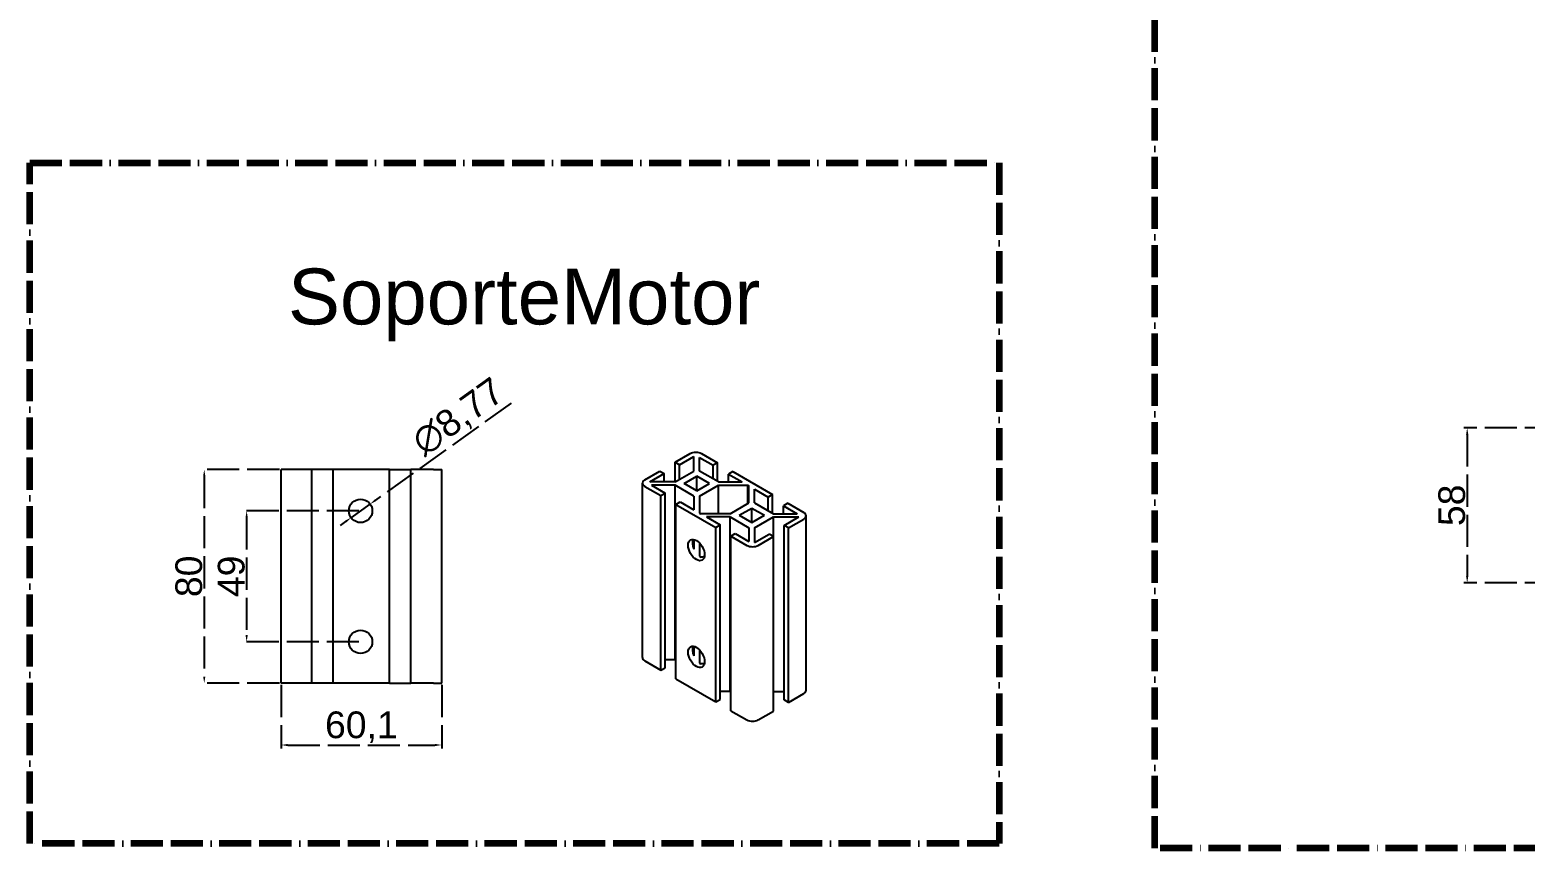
# Model space of a CAD drawing. Header units: millimetres. Extents: x 129 to 6329, y 33 to 3553.
# Drawn here: x 281 to 841, y 1697 to 2003 of the extents above; entities that cross this region are included whole.
import ezdxf

# ---------------------------------------------------------------- set-up
doc = ezdxf.new("R2010")
doc.units = ezdxf.units.MM
doc.linetypes.add('ACAD_ISO02W100', pattern=[15, 12, -3])
doc.linetypes.add('ACAD_ISO11W100', pattern=[33, 12, -3, 12, -3, 0, -3])
doc.layers.add('cota', color=82, linetype='ACAD_ISO02W100')
doc.layers.add('Perfiles', color=255, linetype='Continuous')
doc.layers.add('DivisionPartes', color=255, linetype='ACAD_ISO11W100', lineweight=120)
doc.styles.get("Standard").update_dxf_attribs({"font": 'arial.ttf'})
doc.dimstyles.new('ISO-25', dxfattribs={"dimtxt": 2.5, "dimasz": 2.5, "dimexe": 1.25, "dimexo": 0.625, "dimtad": 1, "dimtxsty": 'Standard', "dimcen": 2.5, "dimadec": 0, "dimazin": 0, "dimtfac": 1, "dimtmove": 0, "dimatfit": 3, "dimfxl": 1, "dimarcsym": 0})

# ---------------------------------------------------------------- blocks, each defined once
blk = doc.blocks.new('*D130')
at = {"layer": 'cota', "color": 0, "lineweight": -2, "transparency": 16777216}
for p, q in [((404.42, 1823.47), (361.17, 1823.47)), ((362.42, 1820.97), (362.42, 1776.97)), ((404.42, 1774.47), (361.17, 1774.47))]:
    blk.add_line(p, q, dxfattribs=at)
at = {"layer": 'cota', "color": 0, "transparency": 16777216}
for points in [[(362, 1820.97), (362.83, 1820.97), (362.42, 1823.47)], [(362, 1776.97), (362.83, 1776.97), (362.42, 1774.47)]]:
    blk.add_solid(points, dxfattribs=at)
at = {"layer": 'cota', "color": 0, "transparency": 16777216, "insert": (356.69, 1798.97), "char_height": 10, "attachment_point": 5, "rotation": 90}
blk.add_mtext('49', dxfattribs=at)
blk = doc.blocks.new('*D131')
at = {"layer": 'cota', "color": 0, "lineweight": -2, "transparency": 16777216}
for p, q in [((374.67, 1838.97), (345.3, 1838.97)), ((346.55, 1836.47), (346.55, 1761.47)), ((374.67, 1758.97), (345.3, 1758.97))]:
    blk.add_line(p, q, dxfattribs=at)
at = {"layer": 'cota', "color": 0, "transparency": 16777216}
for points in [[(346.14, 1836.47), (346.97, 1836.47), (346.55, 1838.97)], [(346.14, 1761.47), (346.97, 1761.47), (346.55, 1758.97)]]:
    blk.add_solid(points, dxfattribs=at)
at = {"layer": 'cota', "color": 0, "transparency": 16777216, "insert": (340.82, 1798.97), "char_height": 10, "attachment_point": 5, "rotation": 90}
blk.add_mtext('80', dxfattribs=at)
blk = doc.blocks.new('*D132')
at = {"layer": 'cota', "color": 0, "lineweight": -2, "transparency": 16777216}
for p, q in [((375.29, 1758.34), (375.29, 1734.61)), ((435.39, 1758.34), (435.39, 1734.61)), ((377.79, 1735.86), (432.89, 1735.86))]:
    blk.add_line(p, q, dxfattribs=at)
at = {"layer": 'cota', "color": 0, "transparency": 16777216}
for points in [[(377.79, 1736.27), (377.79, 1735.44), (375.29, 1735.86)], [(432.89, 1736.27), (432.89, 1735.44), (435.39, 1735.86)]]:
    blk.add_solid(points, dxfattribs=at)
at = {"layer": 'cota', "color": 0, "transparency": 16777216, "insert": (405.34, 1742.49), "char_height": 10, "attachment_point": 5}
blk.add_mtext('60,1', dxfattribs=at)
blk = doc.blocks.new('*D133')
at = {"layer": 'cota', "color": 0, "lineweight": -2, "transparency": 16777216}
for p, q in [((461.33, 1863.79), (410.64, 1827.48)), ((401.48, 1820.92), (408.61, 1826.02)), ((399.45, 1819.46), (397.41, 1818.01))]:
    blk.add_line(p, q, dxfattribs=at)
at = {"layer": 'cota', "color": 0, "transparency": 16777216}
for points in [[(410.4, 1827.82), (410.88, 1827.14), (408.61, 1826.02)], [(399.2, 1819.8), (399.69, 1819.12), (401.48, 1820.92)]]:
    blk.add_solid(points, dxfattribs=at)
at = {"layer": 'cota', "color": 0, "transparency": 16777216, "insert": (441.89, 1858.22), "char_height": 10, "attachment_point": 5, "rotation": 35.6151}
blk.add_mtext('∅8,77', dxfattribs=at)
blk = doc.blocks.new('*D137')
at = {"layer": 'cota', "color": 0, "lineweight": -2, "transparency": 16777216}
for p, q in [((852.67, 1854.54), (817.85, 1854.54)), ((819.1, 1852.04), (819.1, 1799.04)), ((852.67, 1796.54), (817.85, 1796.54))]:
    blk.add_line(p, q, dxfattribs=at)
at = {"layer": 'cota', "color": 0, "transparency": 16777216}
for points in [[(818.68, 1852.04), (819.52, 1852.04), (819.1, 1854.54)], [(818.68, 1799.04), (819.52, 1799.04), (819.1, 1796.54)]]:
    blk.add_solid(points, dxfattribs=at)
at = {"layer": 'cota', "color": 0, "transparency": 16777216, "insert": (813.37, 1825.54), "char_height": 10, "attachment_point": 5, "rotation": 90}
blk.add_mtext('58', dxfattribs=at)

msp = doc.modelspace()

# ---------------------------------------------------------------- linework, layer by layer
at = {"layer": 'DivisionPartes'}
for points in [[(702.285, 2543.075), (2271.915, 2543.075), (2271.915, 1697.289), (702.285, 1697.289)], [(281.32, 1953.692), (643.958, 1953.692), (643.958, 1698.98), (281.32, 1698.98)]]:
    msp.add_lwpolyline(points, close=True, dxfattribs=at)
at = {"layer": 'Perfiles', "extrusion": (1e-16, 0.816497, 0.57735)}
for p, q in [((522.696, 1841.645), (528.389, 1844.931)), ((522.696, 1841.645), (524.323, 1840.706)), ((522.696, 1834.296), (522.696, 1841.645)), ((524.323, 1840.706), (529.767, 1843.849)), ((524.323, 1835.235), (524.323, 1840.706)), ((529.767, 1838.379), (529.767, 1843.849)), ((531.889, 1843.482), (537.015, 1840.522)), ((531.889, 1838.379), (531.889, 1843.482)), ((532.631, 1844.931), (538.642, 1841.461)), ((538.642, 1841.461), (537.015, 1840.522)), ((538.642, 1834.48), (538.642, 1841.461)), ((511.347, 1835.092), (517.04, 1838.379)), ((513.221, 1834.296), (518.666, 1837.44)), ((517.04, 1838.379), (518.666, 1837.44)), ((518.666, 1834.296), (518.666, 1837.44)), ((522.696, 1834.296), (529.767, 1838.379)), ((526.091, 1833.684), (530.828, 1836.419)), ((535.566, 1833.684), (530.828, 1836.419)), ((530.828, 1830.949), (530.828, 1836.419)), ((538.96, 1834.296), (531.889, 1838.379)), ((537.015, 1835.419), (537.015, 1840.522)), ((544.299, 1838.195), (542.672, 1837.256)), ((542.672, 1837.256), (547.799, 1834.296)), ((542.672, 1834.296), (542.672, 1837.256)), ((544.299, 1838.195), (559.218, 1829.581)), ((510.469, 1768.548), (510.469, 1833.868)), ((511.347, 1832.643), (517.358, 1829.173)), ((522.696, 1834.296), (513.221, 1834.296)), ((522.696, 1833.071), (513.858, 1833.071)), ((513.858, 1833.071), (518.984, 1830.112)), ((517.358, 1829.173), (518.984, 1830.112)), ((518.984, 1764.792), (518.984, 1830.112)), ((529.767, 1828.989), (522.696, 1833.071)), ((522.696, 1767.752), (522.696, 1833.071)), ((530.828, 1830.949), (526.091, 1833.684)), ((530.828, 1830.949), (535.566, 1833.684)), ((531.889, 1828.989), (538.96, 1833.071)), ((538.96, 1834.296), (547.799, 1834.296)), ((538.96, 1833.071), (549.92, 1833.071)), ((538.96, 1822.416), (538.96, 1833.071)), ((549.92, 1833.071), (550.344, 1832.826)), ((549.92, 1826.254), (549.92, 1833.071)), ((550.344, 1826.499), (550.344, 1832.826)), ((552.466, 1831.602), (557.592, 1828.642)), ((552.466, 1826.499), (552.466, 1831.602)), ((559.218, 1829.581), (557.592, 1828.642)), ((559.218, 1822.6), (559.218, 1829.581)), ((517.358, 1763.853), (517.358, 1829.173)), ((523.015, 1825.907), (524.641, 1826.846)), ((523.015, 1825.907), (537.935, 1817.293)), ((523.015, 1760.587), (523.015, 1825.907)), ((524.641, 1826.846), (529.767, 1823.886)), ((529.767, 1828.989), (529.767, 1823.886)), ((531.889, 1828.989), (531.889, 1822.661)), ((543.273, 1822.416), (550.344, 1826.499)), ((546.667, 1821.804), (551.405, 1824.539)), ((551.405, 1824.539), (556.143, 1821.804)), ((551.405, 1819.069), (551.405, 1824.539)), ((552.466, 1826.499), (559.537, 1822.416)), ((557.592, 1823.539), (557.592, 1828.642)), ((564.875, 1826.315), (563.249, 1825.376)), ((563.249, 1825.376), (568.375, 1822.416)), ((563.249, 1822.416), (563.249, 1825.376)), ((564.875, 1826.315), (570.886, 1822.845)), ((531.889, 1822.661), (532.313, 1822.416)), ((543.273, 1822.416), (532.313, 1822.416)), ((543.273, 1821.191), (534.434, 1821.191)), ((534.434, 1821.191), (539.561, 1818.232)), ((537.935, 1817.293), (539.561, 1818.232)), ((539.561, 1752.912), (539.561, 1818.232)), ((543.273, 1821.191), (550.344, 1817.109)), ((543.273, 1755.872), (543.273, 1821.191)), ((546.667, 1821.804), (551.405, 1819.069)), ((551.405, 1819.069), (556.143, 1821.804)), ((552.466, 1817.109), (559.537, 1821.191)), ((559.537, 1822.416), (568.375, 1822.416)), ((559.537, 1821.191), (569.012, 1821.191)), ((559.537, 1813.843), (559.537, 1821.191)), ((563.567, 1818.048), (569.012, 1821.191)), ((565.194, 1817.109), (570.886, 1820.395)), ((571.764, 1756.3), (571.764, 1821.62)), ((529.767, 1812.771), (529.767, 1809.187)), ((537.935, 1751.973), (537.935, 1817.293)), ((543.591, 1814.027), (545.218, 1814.966)), ((543.591, 1814.027), (549.602, 1810.557)), ((543.591, 1748.707), (543.591, 1814.027)), ((545.218, 1814.966), (550.344, 1812.006)), ((550.344, 1817.109), (550.344, 1812.006)), ((552.466, 1817.109), (552.466, 1811.638)), ((552.466, 1811.638), (557.91, 1814.782)), ((553.844, 1810.557), (559.537, 1813.843)), ((559.537, 1813.843), (557.91, 1814.782)), ((559.537, 1748.523), (559.537, 1813.843)), ((565.194, 1817.109), (563.567, 1818.048)), ((563.567, 1752.728), (563.567, 1818.048)), ((565.194, 1751.789), (565.194, 1817.109)), ((531.889, 1811.427), (531.889, 1806.46)), ((529.767, 1772.762), (529.767, 1769.179)), ((531.889, 1771.419), (531.889, 1766.451)), ((511.347, 1767.323), (517.358, 1763.853)), ((517.358, 1763.853), (518.984, 1764.792)), ((522.696, 1767.752), (518.984, 1767.752)), ((523.015, 1767.568), (522.696, 1767.752)), ((523.015, 1760.587), (537.935, 1751.973)), ((537.935, 1751.973), (539.561, 1752.912)), ((543.273, 1755.872), (539.561, 1755.872)), ((543.273, 1755.872), (543.591, 1755.688)), ((559.537, 1755.872), (563.567, 1755.872)), ((565.194, 1751.789), (563.567, 1752.728)), ((565.194, 1751.789), (570.886, 1755.076)), ((543.591, 1748.707), (549.602, 1745.237)), ((553.844, 1745.237), (559.537, 1748.523))]:
    msp.add_line(p, q, dxfattribs=at)
at = {"layer": 'Perfiles', "extrusion": (0, 1, 0)}
for p, q in [((378.293, 1838.97), (375.293, 1838.97)), ((375.293, 1758.97), (375.293, 1838.97)), ((386.793, 1838.97), (378.293, 1838.97)), ((394.793, 1838.97), (386.793, 1838.97)), ((386.793, 1758.97), (386.793, 1838.97)), ((415.893, 1838.97), (394.793, 1838.97)), ((394.793, 1758.97), (394.793, 1838.97)), ((415.893, 1838.97), (423.893, 1838.97)), ((415.893, 1758.97), (415.893, 1838.97)), ((432.393, 1838.97), (423.893, 1838.97)), ((423.893, 1758.97), (423.893, 1838.97)), ((432.393, 1838.97), (435.393, 1838.97)), ((435.393, 1758.97), (435.393, 1838.97)), ((378.293, 1758.97), (375.293, 1758.97)), ((386.793, 1758.97), (378.293, 1758.97)), ((394.793, 1758.97), (386.793, 1758.97)), ((415.893, 1758.97), (394.793, 1758.97)), ((415.893, 1758.97), (423.893, 1758.97)), ((432.393, 1758.97), (423.893, 1758.97)), ((432.393, 1758.97), (435.393, 1758.97))]:
    msp.add_line(p, q, dxfattribs=at)
at = {"layer": 'Perfiles'}
for centre in [(405.043, 1823.47), (405.043, 1774.47)]:
    msp.add_circle(centre, 4.384, dxfattribs=at)
at = {"layer": 'Perfiles', "extrusion": (3.66667e-16, 1e-16, -1)}
msp.add_ellipse((530.51, 1843.706), major_axis=(-3, 0), ratio=0.5773503, start_param=0.7853982, end_param=2.3561945, dxfattribs=at)
at = {"layer": 'Perfiles'}
for centre, major_axis, start_param, end_param in [((513.469, 1833.868), (3, 0), 2.3561945, 3.9269908), ((568.764, 1821.62), (3, 0), -0.7853982, 0.7853982), ((530.687, 1808.821), (-2.192, 3.797), 1.5707963, 7.8539816), ((532.313, 1809.76), (-2.192, 3.797), 0.3800602, 1.3927269), ((551.723, 1811.781), (-3, 0), 0.7853982, 2.3561945), ((532.313, 1809.76), (-2.192, 3.797), 2.218901, 2.3561945), ((513.469, 1768.548), (-3, 0), 0, 0.7853982), ((530.687, 1768.813), (-2.192, 3.797), 1.5707963, 7.8539816), ((532.313, 1769.752), (-2.192, 3.797), 0.3800602, 1.3927269), ((532.313, 1769.752), (-2.192, 3.797), 2.218901, 2.3561945), ((568.764, 1756.3), (3, 0), -0.7853982, 0), ((551.723, 1746.462), (-3, 0), 0.7853982, 2.3561945)]:
    msp.add_ellipse(centre, major_axis=major_axis, ratio=0.5773503, start_param=start_param, end_param=end_param, dxfattribs=at)
at = {"layer": 'Perfiles', "extrusion": (2.41941e-16, 3e-16, -1)}
msp.add_ellipse((532.313, 1809.76), major_axis=(6.2, 0), ratio=0.5773503, start_param=1.3439826, end_param=1.5707963, dxfattribs=at)
at = {"layer": 'Perfiles', "extrusion": (2.25812e-16, -7.91801e-29, -1)}
msp.add_ellipse((532.313, 1769.752), major_axis=(-6.2, 0), ratio=0.5773503, start_param=4.4855752, end_param=4.712389, dxfattribs=at)

# ---------------------------------------------------------------- texts
at = {"layer": 'DivisionPartes', "insert": (377.883, 1914.126), "char_height": 20.88768, "attachment_point": 1}
msp.add_mtext_dynamic_manual_height_columns('SoporteMotor', width=2492.92464, gutter_width=104.438, heights=[0], dxfattribs=at)

# ---------------------------------------------------------------- dimensions: what is measured, and where the dimension line sits
at = {"layer": 'cota'}
dim = msp.add_diameter_dim_2p(p1=(401.479, 1820.917), p2=(408.607, 1826.023), dimstyle='ISO-25', override={"dimtxt": 10}, dxfattribs=at)
dim.commit()
dim.dimension.update_dxf_attribs({"geometry": '*D133', "text_midpoint": (445.846, 1852.698), "dimtype": 163})
for base, p1, p2, picture, middle in [((819.1, 1796.539), (853.291, 1854.539), (853.291, 1796.539), '*D137', (813.37, 1825.539)), ((346.554, 1758.97), (375.293, 1838.97), (375.293, 1758.97), '*D131', (340.823, 1798.97)), ((362.418, 1774.47), (405.043, 1823.47), (405.043, 1774.47), '*D130', (356.687, 1798.97))]:
    dim = msp.add_linear_dim(base=base, p1=p1, p2=p2, angle=90, dimstyle='ISO-25', override={"dimtxt": 10}, dxfattribs=at)
    dim.commit()
    dim.dimension.update_dxf_attribs({"geometry": picture, "text_midpoint": middle})
dim = msp.add_linear_dim(base=(435.393, 1735.858), p1=(375.293, 1758.97), p2=(435.393, 1758.97), dimstyle='ISO-25', override={"dimtxt": 10}, dxfattribs=at)
dim.commit()
dim.dimension.update_dxf_attribs({"geometry": '*D132', "text_midpoint": (405.343, 1735.858), "dimtype": 160})

doc.saveas('drawing.dxf')
